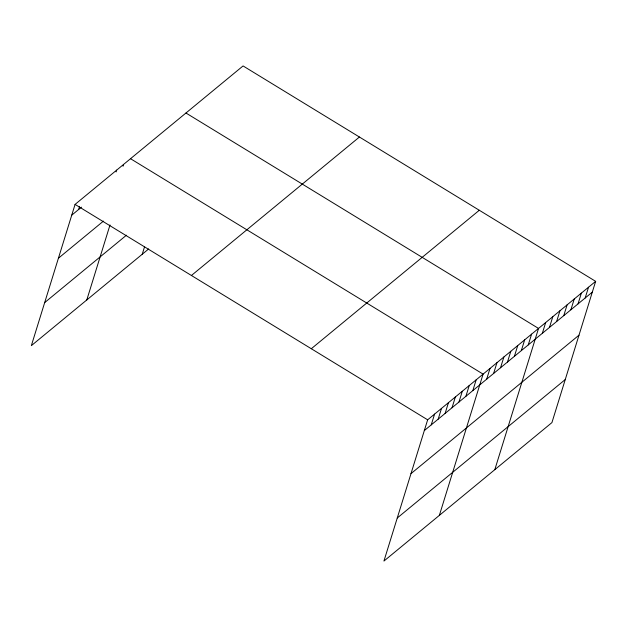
<?xml version="1.0" encoding="UTF-8"?>
<svg xmlns="http://www.w3.org/2000/svg" width="627" height="627" viewBox="0 0 627 627"><rect width="100%" height="100%" fill="white"/><g stroke="black" fill="none" stroke-linecap="round" stroke-linejoin="round"><path stroke-width="0.94" d="M595.65 281.351L427.653 419.816L383.928 561.063L551.925 422.598L595.65 281.351L243.072 65.937L75.075 204.402L31.35 345.649L148.654 248.966M78.673 209.457L79.504 206.761M116.097 171.923L116.653 170.129M123.033 166.21L123.582 164.415M86.792 299.957L110.007 224.96M142.227 254.264L144.453 247.085M431.243 424.871L434.582 414.102M438.179 419.157L441.51 408.389M445.107 413.452L448.438 402.683M452.036 407.738L455.367 396.969M458.964 402.025L462.303 391.256M465.892 396.311L469.231 385.542M472.829 390.605L476.159 379.837M439.362 515.37L483.088 374.123L130.518 158.702M486.685 379.178L490.016 368.41M493.614 373.465L496.952 362.696M500.55 367.759L503.881 356.982M507.478 362.045L510.809 351.277M514.406 356.332L517.737 345.563M521.335 350.618L524.674 339.85M528.263 344.913L531.602 334.136M494.805 469.678L538.53 328.43L185.953 113.009M542.339 333.313L545.67 322.544M549.479 327.427L552.81 316.659M556.619 321.541L559.95 310.773M563.759 315.655L567.09 304.887M570.899 309.777L574.23 299.001M578.039 303.891L581.37 293.123M585.179 298.005L588.51 287.237M71.744 215.171L81.439 207.169M58.413 258.23L103.455 221.104M44.682 302.59L126.45 235.196M191.423 275.488L359.428 137.023M311.298 348.73L479.302 210.264M424.314 430.584L592.319 292.119M410.983 473.644L578.987 335.179M397.252 518.004L565.256 379.539M75.075 204.402L427.653 419.816"/></g></svg>
